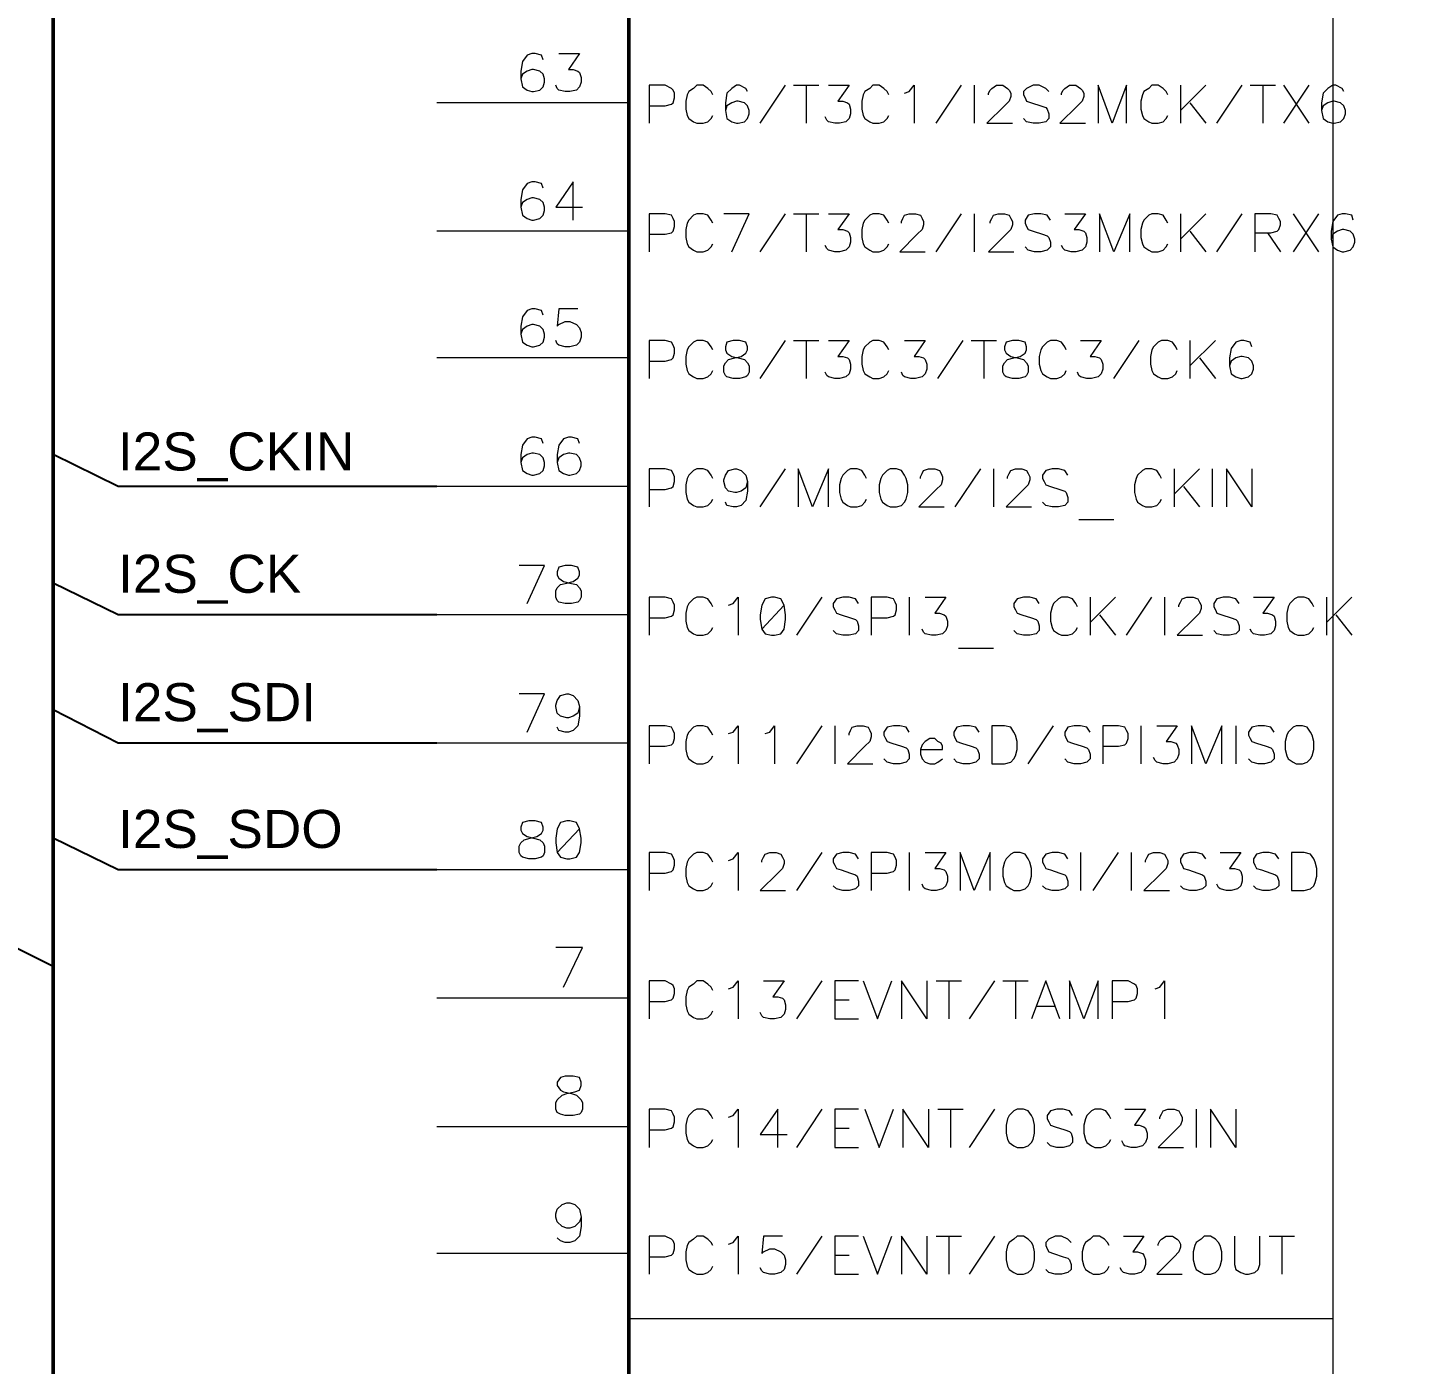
# Model space of a CAD drawing. Header units: millimetres. Extents: x -2024 to 917, y -725 to 13.
# Drawn here: x -1510.44 to -1474.21, y -183.81 to -148.67 of the extents above; entities that cross this region are included whole.
import ezdxf

# ---------------------------------------------------------------- set-up
doc = ezdxf.new("R2010")
doc.units = ezdxf.units.MM
doc.styles.get("Standard").update_dxf_attribs({"font": 'arial.ttf'})

msp = doc.modelspace()

# ---------------------------------------------------------------- linework, layer by layer
at = {"color": 7, "lineweight": 50}
msp.add_lwpolyline([(-1449.233, -21.143), (-1449.233, -192.685), (-1494.649, -192.685), (-1494.649, -21.143)], close=True, dxfattribs=at)
at = {"color": 7, "lineweight": 18}
for points in [[(-1476.149, -21.143), (-1476.149, -192.685)], [(-1496.899, -149.518), (-1496.941, -149.393), (-1497.108, -149.352), (-1497.191, -149.352), (-1497.316, -149.393), (-1497.441, -149.56), (-1497.483, -149.81), (-1497.483, -150.018), (-1497.441, -150.227), (-1497.316, -150.31), (-1497.191, -150.352), (-1497.149, -150.352), (-1496.983, -150.31), (-1496.899, -150.227), (-1496.858, -150.102), (-1496.858, -150.018), (-1496.899, -149.893), (-1496.983, -149.81), (-1497.149, -149.768), (-1497.191, -149.768), (-1497.316, -149.81), (-1497.441, -149.893), (-1497.483, -150.018)], [(-1496.483, -149.352), (-1495.941, -149.352), (-1496.233, -149.768), (-1496.108, -149.768), (-1495.983, -149.81), (-1495.941, -149.852), (-1495.899, -149.977), (-1495.899, -150.102), (-1495.941, -150.227), (-1496.024, -150.31), (-1496.191, -150.352), (-1496.316, -150.352), (-1496.483, -150.31), (-1496.524, -150.268), (-1496.566, -150.185)], [(-1494.108, -150.727), (-1493.691, -150.727), (-1493.524, -150.685), (-1493.483, -150.643), (-1493.441, -150.518), (-1493.441, -150.393), (-1493.483, -150.31), (-1493.524, -150.268), (-1493.691, -150.185), (-1494.108, -150.185), (-1494.108, -151.185)], [(-1492.441, -150.435), (-1492.483, -150.352), (-1492.566, -150.268), (-1492.691, -150.185), (-1492.858, -150.185), (-1492.941, -150.268), (-1493.066, -150.352), (-1493.108, -150.435), (-1493.149, -150.602), (-1493.149, -150.81), (-1493.108, -150.977), (-1493.066, -151.06), (-1492.941, -151.143), (-1492.858, -151.185), (-1492.691, -151.185), (-1492.566, -151.143), (-1492.483, -151.06), (-1492.441, -150.977)], [(-1491.524, -150.352), (-1491.566, -150.268), (-1491.733, -150.185), (-1491.816, -150.185), (-1491.941, -150.268), (-1492.066, -150.393), (-1492.108, -150.643), (-1492.108, -150.852), (-1492.066, -151.06), (-1491.941, -151.143), (-1491.816, -151.185), (-1491.774, -151.185), (-1491.608, -151.143), (-1491.524, -151.06), (-1491.483, -150.935), (-1491.483, -150.852), (-1491.524, -150.727), (-1491.608, -150.643), (-1491.774, -150.602), (-1491.816, -150.602), (-1491.941, -150.643), (-1492.066, -150.727), (-1492.108, -150.852)], [(-1491.191, -151.185), (-1490.524, -150.185)], [(-1490.316, -150.185), (-1489.649, -150.185)], [(-1489.983, -150.185), (-1489.983, -151.185)], [(-1489.399, -150.185), (-1488.858, -150.185), (-1489.149, -150.602), (-1489.024, -150.602), (-1488.899, -150.643), (-1488.858, -150.685), (-1488.816, -150.81), (-1488.816, -150.935), (-1488.858, -151.06), (-1488.941, -151.143), (-1489.108, -151.185), (-1489.233, -151.185), (-1489.399, -151.143), (-1489.441, -151.102), (-1489.483, -151.018)], [(-1487.816, -150.435), (-1487.858, -150.352), (-1487.941, -150.268), (-1488.066, -150.185), (-1488.233, -150.185), (-1488.316, -150.268), (-1488.441, -150.352), (-1488.483, -150.435), (-1488.524, -150.602), (-1488.524, -150.81), (-1488.483, -150.977), (-1488.441, -151.06), (-1488.316, -151.143), (-1488.233, -151.185), (-1488.066, -151.185), (-1487.941, -151.143), (-1487.858, -151.06), (-1487.816, -150.977)], [(-1487.399, -150.393), (-1487.274, -150.352), (-1487.149, -150.185), (-1487.149, -151.185)], [(-1486.566, -151.185), (-1485.899, -150.185)], [(-1485.566, -150.185), (-1485.566, -151.185)], [(-1485.191, -150.435), (-1485.191, -150.393), (-1485.149, -150.31), (-1485.108, -150.268), (-1484.983, -150.185), (-1484.816, -150.185), (-1484.691, -150.268), (-1484.649, -150.31), (-1484.608, -150.393), (-1484.608, -150.477), (-1484.649, -150.602), (-1484.774, -150.727), (-1485.233, -151.185), (-1484.566, -151.185)], [(-1483.608, -150.352), (-1483.691, -150.268), (-1483.858, -150.185), (-1484.024, -150.185), (-1484.191, -150.268), (-1484.274, -150.352), (-1484.274, -150.435), (-1484.233, -150.518), (-1484.191, -150.602), (-1484.066, -150.643), (-1483.816, -150.727), (-1483.691, -150.768), (-1483.649, -150.81), (-1483.608, -150.935), (-1483.608, -151.06), (-1483.691, -151.143), (-1483.858, -151.185), (-1484.024, -151.185), (-1484.191, -151.143), (-1484.274, -151.06)], [(-1483.274, -150.435), (-1483.274, -150.393), (-1483.233, -150.31), (-1483.191, -150.268), (-1483.066, -150.185), (-1482.899, -150.185), (-1482.774, -150.268), (-1482.733, -150.31), (-1482.691, -150.393), (-1482.691, -150.477), (-1482.733, -150.602), (-1482.858, -150.727), (-1483.316, -151.185), (-1482.649, -151.185)], [(-1481.566, -151.185), (-1481.566, -150.185), (-1481.941, -151.185), (-1482.316, -150.185), (-1482.316, -151.185)], [(-1480.483, -150.435), (-1480.524, -150.352), (-1480.608, -150.268), (-1480.733, -150.185), (-1480.899, -150.185), (-1480.983, -150.268), (-1481.108, -150.352), (-1481.149, -150.435), (-1481.191, -150.602), (-1481.191, -150.81), (-1481.149, -150.977), (-1481.108, -151.06), (-1480.983, -151.143), (-1480.899, -151.185), (-1480.733, -151.185), (-1480.608, -151.143), (-1480.524, -151.06), (-1480.483, -150.977)], [(-1480.149, -150.185), (-1480.149, -151.185)], [(-1479.483, -150.185), (-1480.149, -150.852)], [(-1479.191, -151.185), (-1478.524, -150.185)], [(-1478.316, -150.185), (-1477.649, -150.185)], [(-1477.983, -150.185), (-1477.983, -151.185)], [(-1477.441, -150.185), (-1476.774, -151.185)], [(-1476.774, -150.185), (-1477.441, -151.185)], [(-1475.858, -150.352), (-1475.899, -150.268), (-1476.066, -150.185), (-1476.149, -150.185), (-1476.274, -150.268), (-1476.399, -150.393), (-1476.441, -150.643), (-1476.441, -150.852), (-1476.399, -151.06), (-1476.274, -151.143), (-1476.149, -151.185), (-1476.108, -151.185), (-1475.941, -151.143), (-1475.858, -151.06), (-1475.816, -150.935), (-1475.816, -150.852), (-1475.858, -150.727), (-1475.941, -150.643), (-1476.108, -150.602), (-1476.149, -150.602), (-1476.274, -150.643), (-1476.399, -150.727), (-1476.441, -150.852)], [(-1479.899, -150.643), (-1479.483, -151.185)], [(-1496.899, -152.893), (-1496.941, -152.768), (-1497.108, -152.727), (-1497.191, -152.727), (-1497.316, -152.768), (-1497.441, -152.935), (-1497.483, -153.185), (-1497.483, -153.393), (-1497.441, -153.602), (-1497.316, -153.685), (-1497.191, -153.727), (-1497.149, -153.727), (-1496.983, -153.685), (-1496.899, -153.602), (-1496.858, -153.477), (-1496.858, -153.393), (-1496.899, -153.268), (-1496.983, -153.185), (-1497.149, -153.143), (-1497.191, -153.143), (-1497.316, -153.185), (-1497.441, -153.268), (-1497.483, -153.393)], [(-1496.108, -153.727), (-1496.108, -152.727), (-1496.566, -153.393), (-1495.858, -153.393)], [(-1494.108, -154.102), (-1493.691, -154.102), (-1493.524, -154.06), (-1493.483, -154.018), (-1493.441, -153.893), (-1493.441, -153.768), (-1493.483, -153.685), (-1493.524, -153.602), (-1493.691, -153.56), (-1494.108, -153.56), (-1494.108, -154.56)], [(-1492.441, -153.81), (-1492.483, -153.727), (-1492.566, -153.602), (-1492.691, -153.56), (-1492.858, -153.56), (-1492.941, -153.602), (-1493.066, -153.727), (-1493.108, -153.81), (-1493.149, -153.977), (-1493.149, -154.185), (-1493.108, -154.352), (-1493.066, -154.435), (-1492.941, -154.518), (-1492.858, -154.56), (-1492.691, -154.56), (-1492.566, -154.518), (-1492.483, -154.435), (-1492.441, -154.352)], [(-1491.941, -154.56), (-1491.483, -153.56), (-1492.149, -153.56)], [(-1491.191, -154.56), (-1490.524, -153.56)], [(-1490.316, -153.56), (-1489.649, -153.56)], [(-1489.983, -153.56), (-1489.983, -154.56)], [(-1489.399, -153.56), (-1488.858, -153.56), (-1489.149, -153.977), (-1489.024, -153.977), (-1488.899, -154.018), (-1488.858, -154.06), (-1488.816, -154.185), (-1488.816, -154.31), (-1488.858, -154.435), (-1488.941, -154.518), (-1489.108, -154.56), (-1489.233, -154.56), (-1489.399, -154.518), (-1489.441, -154.477), (-1489.483, -154.393)], [(-1487.816, -153.81), (-1487.858, -153.727), (-1487.941, -153.602), (-1488.066, -153.56), (-1488.233, -153.56), (-1488.316, -153.602), (-1488.441, -153.727), (-1488.483, -153.81), (-1488.524, -153.977), (-1488.524, -154.185), (-1488.483, -154.352), (-1488.441, -154.435), (-1488.316, -154.518), (-1488.233, -154.56), (-1488.066, -154.56), (-1487.941, -154.518), (-1487.858, -154.435), (-1487.816, -154.352)], [(-1487.483, -153.81), (-1487.483, -153.768), (-1487.441, -153.685), (-1487.399, -153.602), (-1487.274, -153.56), (-1487.108, -153.56), (-1486.983, -153.602), (-1486.941, -153.685), (-1486.899, -153.768), (-1486.899, -153.852), (-1486.941, -153.977), (-1487.066, -154.102), (-1487.524, -154.56), (-1486.858, -154.56)], [(-1486.566, -154.56), (-1485.899, -153.56)], [(-1485.566, -153.56), (-1485.566, -154.56)], [(-1485.149, -153.81), (-1485.149, -153.768), (-1485.108, -153.685), (-1485.066, -153.602), (-1484.941, -153.56), (-1484.774, -153.56), (-1484.649, -153.602), (-1484.608, -153.685), (-1484.566, -153.768), (-1484.566, -153.852), (-1484.608, -153.977), (-1484.733, -154.102), (-1485.191, -154.56), (-1484.524, -154.56)], [(-1483.566, -153.727), (-1483.649, -153.602), (-1483.816, -153.56), (-1483.983, -153.56), (-1484.149, -153.602), (-1484.233, -153.727), (-1484.233, -153.81), (-1484.191, -153.893), (-1484.149, -153.977), (-1484.024, -154.018), (-1483.774, -154.102), (-1483.649, -154.143), (-1483.608, -154.185), (-1483.566, -154.31), (-1483.566, -154.435), (-1483.649, -154.518), (-1483.816, -154.56), (-1483.983, -154.56), (-1484.149, -154.518), (-1484.233, -154.435)], [(-1483.191, -153.56), (-1482.649, -153.56), (-1482.941, -153.977), (-1482.816, -153.977), (-1482.691, -154.018), (-1482.649, -154.06), (-1482.608, -154.185), (-1482.608, -154.31), (-1482.649, -154.435), (-1482.733, -154.518), (-1482.899, -154.56), (-1483.024, -154.56), (-1483.191, -154.518), (-1483.233, -154.477), (-1483.274, -154.393)], [(-1481.483, -154.56), (-1481.483, -153.56), (-1481.899, -154.56), (-1482.274, -153.56), (-1482.274, -154.56)], [(-1480.483, -153.81), (-1480.524, -153.727), (-1480.608, -153.602), (-1480.733, -153.56), (-1480.899, -153.56), (-1480.983, -153.602), (-1481.108, -153.727), (-1481.149, -153.81), (-1481.191, -153.977), (-1481.191, -154.185), (-1481.149, -154.352), (-1481.108, -154.435), (-1480.983, -154.518), (-1480.899, -154.56), (-1480.733, -154.56), (-1480.608, -154.518), (-1480.524, -154.435), (-1480.483, -154.352)], [(-1480.149, -153.56), (-1480.149, -154.56)], [(-1479.483, -153.56), (-1480.149, -154.227)], [(-1479.191, -154.56), (-1478.524, -153.56)], [(-1478.191, -154.06), (-1477.774, -154.06), (-1477.608, -154.018), (-1477.566, -153.977), (-1477.524, -153.852), (-1477.524, -153.768), (-1477.566, -153.685), (-1477.608, -153.602), (-1477.774, -153.56), (-1478.191, -153.56), (-1478.191, -154.56)], [(-1477.191, -153.56), (-1476.524, -154.56)], [(-1476.524, -153.56), (-1477.191, -154.56)], [(-1475.608, -153.727), (-1475.649, -153.602), (-1475.816, -153.56), (-1475.899, -153.56), (-1476.024, -153.602), (-1476.149, -153.768), (-1476.191, -154.018), (-1476.191, -154.227), (-1476.149, -154.435), (-1476.024, -154.518), (-1475.899, -154.56), (-1475.858, -154.56), (-1475.691, -154.518), (-1475.608, -154.435), (-1475.566, -154.31), (-1475.566, -154.227), (-1475.608, -154.102), (-1475.691, -154.018), (-1475.858, -153.977), (-1475.899, -153.977), (-1476.024, -154.018), (-1476.149, -154.102), (-1476.191, -154.227)], [(-1479.899, -154.018), (-1479.483, -154.56)], [(-1477.858, -154.06), (-1477.524, -154.56)], [(-1496.899, -156.227), (-1496.941, -156.102), (-1497.108, -156.06), (-1497.191, -156.06), (-1497.316, -156.102), (-1497.441, -156.268), (-1497.483, -156.518), (-1497.483, -156.727), (-1497.441, -156.935), (-1497.316, -157.018), (-1497.191, -157.06), (-1497.149, -157.06), (-1496.983, -157.018), (-1496.899, -156.935), (-1496.858, -156.81), (-1496.858, -156.727), (-1496.899, -156.602), (-1496.983, -156.518), (-1497.149, -156.477), (-1497.191, -156.477), (-1497.316, -156.518), (-1497.441, -156.602), (-1497.483, -156.727)], [(-1495.983, -156.06), (-1496.483, -156.06), (-1496.524, -156.518), (-1496.483, -156.477), (-1496.316, -156.393), (-1496.191, -156.393), (-1496.024, -156.477), (-1495.941, -156.56), (-1495.899, -156.685), (-1495.899, -156.81), (-1495.941, -156.935), (-1496.024, -157.018), (-1496.191, -157.06), (-1496.316, -157.06), (-1496.483, -157.018), (-1496.524, -156.977), (-1496.566, -156.893)], [(-1494.108, -157.435), (-1493.691, -157.435), (-1493.524, -157.393), (-1493.483, -157.352), (-1493.441, -157.227), (-1493.441, -157.102), (-1493.483, -157.018), (-1493.524, -156.935), (-1493.691, -156.893), (-1494.108, -156.893), (-1494.108, -157.893)], [(-1492.441, -157.143), (-1492.483, -157.06), (-1492.566, -156.935), (-1492.691, -156.893), (-1492.858, -156.893), (-1492.941, -156.935), (-1493.066, -157.06), (-1493.108, -157.143), (-1493.149, -157.31), (-1493.149, -157.518), (-1493.108, -157.685), (-1493.066, -157.768), (-1492.941, -157.852), (-1492.858, -157.893), (-1492.691, -157.893), (-1492.566, -157.852), (-1492.483, -157.768), (-1492.441, -157.685)], [(-1491.191, -157.893), (-1490.524, -156.893)], [(-1490.316, -156.893), (-1489.649, -156.893)], [(-1489.983, -156.893), (-1489.983, -157.893)], [(-1489.399, -156.893), (-1488.858, -156.893), (-1489.149, -157.31), (-1489.024, -157.31), (-1488.899, -157.352), (-1488.858, -157.393), (-1488.816, -157.518), (-1488.816, -157.643), (-1488.858, -157.768), (-1488.941, -157.852), (-1489.108, -157.893), (-1489.233, -157.893), (-1489.399, -157.852), (-1489.441, -157.81), (-1489.483, -157.727)], [(-1487.816, -157.143), (-1487.858, -157.06), (-1487.941, -156.935), (-1488.066, -156.893), (-1488.233, -156.893), (-1488.316, -156.935), (-1488.441, -157.06), (-1488.483, -157.143), (-1488.524, -157.31), (-1488.524, -157.518), (-1488.483, -157.685), (-1488.441, -157.768), (-1488.316, -157.852), (-1488.233, -157.893), (-1488.066, -157.893), (-1487.941, -157.852), (-1487.858, -157.768), (-1487.816, -157.685)], [(-1487.399, -156.893), (-1486.858, -156.893), (-1487.149, -157.31), (-1487.024, -157.31), (-1486.899, -157.352), (-1486.858, -157.393), (-1486.816, -157.518), (-1486.816, -157.643), (-1486.858, -157.768), (-1486.941, -157.852), (-1487.108, -157.893), (-1487.233, -157.893), (-1487.399, -157.852), (-1487.441, -157.81), (-1487.483, -157.727)], [(-1486.524, -157.893), (-1485.858, -156.893)], [(-1485.649, -156.893), (-1484.983, -156.893)], [(-1485.316, -156.893), (-1485.316, -157.893)], [(-1483.149, -157.143), (-1483.191, -157.06), (-1483.274, -156.935), (-1483.399, -156.893), (-1483.566, -156.893), (-1483.649, -156.935), (-1483.774, -157.06), (-1483.816, -157.143), (-1483.858, -157.31), (-1483.858, -157.518), (-1483.816, -157.685), (-1483.774, -157.768), (-1483.649, -157.852), (-1483.566, -157.893), (-1483.399, -157.893), (-1483.274, -157.852), (-1483.191, -157.768), (-1483.149, -157.685)], [(-1482.774, -156.893), (-1482.233, -156.893), (-1482.524, -157.31), (-1482.399, -157.31), (-1482.274, -157.352), (-1482.233, -157.393), (-1482.191, -157.518), (-1482.191, -157.643), (-1482.233, -157.768), (-1482.316, -157.852), (-1482.483, -157.893), (-1482.608, -157.893), (-1482.774, -157.852), (-1482.816, -157.81), (-1482.858, -157.727)], [(-1481.899, -157.893), (-1481.233, -156.893)], [(-1480.233, -157.143), (-1480.274, -157.06), (-1480.358, -156.935), (-1480.483, -156.893), (-1480.649, -156.893), (-1480.733, -156.935), (-1480.858, -157.06), (-1480.899, -157.143), (-1480.941, -157.31), (-1480.941, -157.518), (-1480.899, -157.685), (-1480.858, -157.768), (-1480.733, -157.852), (-1480.649, -157.893), (-1480.483, -157.893), (-1480.358, -157.852), (-1480.274, -157.768), (-1480.233, -157.685)], [(-1479.899, -156.893), (-1479.899, -157.893)], [(-1479.233, -156.893), (-1479.899, -157.56)], [(-1478.274, -157.06), (-1478.316, -156.935), (-1478.483, -156.893), (-1478.566, -156.893), (-1478.691, -156.935), (-1478.816, -157.102), (-1478.858, -157.352), (-1478.858, -157.56), (-1478.816, -157.768), (-1478.691, -157.852), (-1478.566, -157.893), (-1478.524, -157.893), (-1478.358, -157.852), (-1478.274, -157.768), (-1478.233, -157.643), (-1478.233, -157.56), (-1478.274, -157.435), (-1478.358, -157.352), (-1478.524, -157.31), (-1478.566, -157.31), (-1478.691, -157.352), (-1478.816, -157.435), (-1478.858, -157.56)], [(-1479.649, -157.352), (-1479.233, -157.893)], [(-1496.899, -159.602), (-1496.941, -159.477), (-1497.108, -159.435), (-1497.191, -159.435), (-1497.316, -159.477), (-1497.441, -159.643), (-1497.483, -159.893), (-1497.483, -160.102), (-1497.441, -160.31), (-1497.316, -160.393), (-1497.191, -160.435), (-1497.149, -160.435), (-1496.983, -160.393), (-1496.899, -160.31), (-1496.858, -160.185), (-1496.858, -160.102), (-1496.899, -159.977), (-1496.983, -159.893), (-1497.149, -159.852), (-1497.191, -159.852), (-1497.316, -159.893), (-1497.441, -159.977), (-1497.483, -160.102)], [(-1495.941, -159.602), (-1495.983, -159.477), (-1496.149, -159.435), (-1496.233, -159.435), (-1496.358, -159.477), (-1496.483, -159.643), (-1496.524, -159.893), (-1496.524, -160.102), (-1496.483, -160.31), (-1496.358, -160.393), (-1496.233, -160.435), (-1496.191, -160.435), (-1496.024, -160.393), (-1495.941, -160.31), (-1495.899, -160.185), (-1495.899, -160.102), (-1495.941, -159.977), (-1496.024, -159.893), (-1496.191, -159.852), (-1496.233, -159.852), (-1496.358, -159.893), (-1496.483, -159.977), (-1496.524, -160.102)], [(-1494.108, -160.81), (-1493.691, -160.81), (-1493.524, -160.768), (-1493.483, -160.727), (-1493.441, -160.602), (-1493.441, -160.477), (-1493.483, -160.393), (-1493.524, -160.31), (-1493.691, -160.268), (-1494.108, -160.268), (-1494.108, -161.268)], [(-1492.441, -160.518), (-1492.483, -160.435), (-1492.566, -160.31), (-1492.691, -160.268), (-1492.858, -160.268), (-1492.941, -160.31), (-1493.066, -160.435), (-1493.108, -160.518), (-1493.149, -160.685), (-1493.149, -160.893), (-1493.108, -161.06), (-1493.066, -161.143), (-1492.941, -161.227), (-1492.858, -161.268), (-1492.691, -161.268), (-1492.566, -161.227), (-1492.483, -161.143), (-1492.441, -161.06)], [(-1491.524, -160.602), (-1491.566, -160.768), (-1491.691, -160.852), (-1491.816, -160.893), (-1491.858, -160.893), (-1492.024, -160.852), (-1492.108, -160.768), (-1492.149, -160.602), (-1492.149, -160.56), (-1492.108, -160.435), (-1492.024, -160.31), (-1491.858, -160.268), (-1491.816, -160.268), (-1491.691, -160.31), (-1491.566, -160.435), (-1491.524, -160.602), (-1491.524, -160.852), (-1491.566, -161.102), (-1491.691, -161.227), (-1491.816, -161.268), (-1491.899, -161.268), (-1492.066, -161.227), (-1492.108, -161.143)], [(-1491.191, -161.268), (-1490.524, -160.268)], [(-1489.399, -161.268), (-1489.399, -160.268), (-1489.816, -161.268), (-1490.191, -160.268), (-1490.191, -161.268)], [(-1488.399, -160.518), (-1488.441, -160.435), (-1488.524, -160.31), (-1488.649, -160.268), (-1488.816, -160.268), (-1488.899, -160.31), (-1489.024, -160.435), (-1489.066, -160.518), (-1489.108, -160.685), (-1489.108, -160.893), (-1489.066, -161.06), (-1489.024, -161.143), (-1488.899, -161.227), (-1488.816, -161.268), (-1488.649, -161.268), (-1488.524, -161.227), (-1488.441, -161.143), (-1488.399, -161.06)], [(-1486.983, -160.518), (-1486.983, -160.477), (-1486.941, -160.393), (-1486.899, -160.31), (-1486.774, -160.268), (-1486.608, -160.268), (-1486.483, -160.31), (-1486.441, -160.393), (-1486.399, -160.477), (-1486.399, -160.56), (-1486.441, -160.685), (-1486.566, -160.81), (-1487.024, -161.268), (-1486.358, -161.268)], [(-1486.066, -161.268), (-1485.399, -160.268)], [(-1485.066, -160.268), (-1485.066, -161.268)], [(-1484.691, -160.518), (-1484.691, -160.477), (-1484.649, -160.393), (-1484.608, -160.31), (-1484.483, -160.268), (-1484.316, -160.268), (-1484.191, -160.31), (-1484.149, -160.393), (-1484.108, -160.477), (-1484.108, -160.56), (-1484.149, -160.685), (-1484.274, -160.81), (-1484.733, -161.268), (-1484.066, -161.268)], [(-1483.108, -160.435), (-1483.191, -160.31), (-1483.358, -160.268), (-1483.524, -160.268), (-1483.691, -160.31), (-1483.774, -160.435), (-1483.774, -160.518), (-1483.733, -160.602), (-1483.691, -160.685), (-1483.566, -160.727), (-1483.316, -160.81), (-1483.191, -160.852), (-1483.149, -160.893), (-1483.108, -161.018), (-1483.108, -161.143), (-1483.191, -161.227), (-1483.358, -161.268), (-1483.524, -161.268), (-1483.691, -161.227), (-1483.774, -161.143)], [(-1480.649, -160.518), (-1480.691, -160.435), (-1480.774, -160.31), (-1480.899, -160.268), (-1481.066, -160.268), (-1481.149, -160.31), (-1481.274, -160.435), (-1481.316, -160.518), (-1481.358, -160.685), (-1481.358, -160.893), (-1481.316, -161.06), (-1481.274, -161.143), (-1481.149, -161.227), (-1481.066, -161.268), (-1480.899, -161.268), (-1480.774, -161.227), (-1480.691, -161.143), (-1480.649, -161.06)], [(-1480.316, -160.268), (-1480.316, -161.268)], [(-1479.649, -160.268), (-1480.316, -160.935)], [(-1479.316, -160.268), (-1479.316, -161.268)], [(-1478.274, -160.268), (-1478.274, -161.268), (-1478.941, -160.268), (-1478.941, -161.268)], [(-1480.066, -160.727), (-1479.649, -161.268)], [(-1482.816, -161.602), (-1481.899, -161.602)], [(-1497.316, -163.81), (-1496.858, -162.81), (-1497.524, -162.81)], [(-1494.108, -164.185), (-1493.691, -164.185), (-1493.524, -164.143), (-1493.483, -164.102), (-1493.441, -163.977), (-1493.441, -163.852), (-1493.483, -163.768), (-1493.524, -163.685), (-1493.691, -163.643), (-1494.108, -163.643), (-1494.108, -164.643)], [(-1492.441, -163.893), (-1492.483, -163.81), (-1492.566, -163.685), (-1492.691, -163.643), (-1492.858, -163.643), (-1492.941, -163.685), (-1493.066, -163.81), (-1493.108, -163.893), (-1493.149, -164.06), (-1493.149, -164.268), (-1493.108, -164.435), (-1493.066, -164.518), (-1492.941, -164.602), (-1492.858, -164.643), (-1492.691, -164.643), (-1492.566, -164.602), (-1492.483, -164.518), (-1492.441, -164.435)], [(-1492.024, -163.852), (-1491.899, -163.81), (-1491.774, -163.643), (-1491.774, -164.643)], [(-1490.233, -164.643), (-1489.566, -163.643)], [(-1488.608, -163.81), (-1488.691, -163.685), (-1488.858, -163.643), (-1489.024, -163.643), (-1489.191, -163.685), (-1489.274, -163.81), (-1489.274, -163.893), (-1489.233, -163.977), (-1489.191, -164.06), (-1489.066, -164.102), (-1488.816, -164.185), (-1488.691, -164.227), (-1488.649, -164.268), (-1488.608, -164.393), (-1488.608, -164.518), (-1488.691, -164.602), (-1488.858, -164.643), (-1489.024, -164.643), (-1489.191, -164.602), (-1489.274, -164.518)], [(-1488.274, -164.185), (-1487.858, -164.185), (-1487.691, -164.143), (-1487.649, -164.102), (-1487.608, -163.977), (-1487.608, -163.852), (-1487.649, -163.768), (-1487.691, -163.685), (-1487.858, -163.643), (-1488.274, -163.643), (-1488.274, -164.643)], [(-1487.274, -163.643), (-1487.274, -164.643)], [(-1486.858, -163.643), (-1486.316, -163.643), (-1486.608, -164.06), (-1486.483, -164.06), (-1486.358, -164.102), (-1486.316, -164.143), (-1486.274, -164.268), (-1486.274, -164.393), (-1486.316, -164.518), (-1486.399, -164.602), (-1486.566, -164.643), (-1486.691, -164.643), (-1486.858, -164.602), (-1486.899, -164.56), (-1486.941, -164.477)], [(-1483.858, -163.81), (-1483.941, -163.685), (-1484.108, -163.643), (-1484.274, -163.643), (-1484.441, -163.685), (-1484.524, -163.81), (-1484.524, -163.893), (-1484.483, -163.977), (-1484.441, -164.06), (-1484.316, -164.102), (-1484.066, -164.185), (-1483.941, -164.227), (-1483.899, -164.268), (-1483.858, -164.393), (-1483.858, -164.518), (-1483.941, -164.602), (-1484.108, -164.643), (-1484.274, -164.643), (-1484.441, -164.602), (-1484.524, -164.518)], [(-1482.858, -163.893), (-1482.899, -163.81), (-1482.983, -163.685), (-1483.108, -163.643), (-1483.274, -163.643), (-1483.358, -163.685), (-1483.483, -163.81), (-1483.524, -163.893), (-1483.566, -164.06), (-1483.566, -164.268), (-1483.524, -164.435), (-1483.483, -164.518), (-1483.358, -164.602), (-1483.274, -164.643), (-1483.108, -164.643), (-1482.983, -164.602), (-1482.899, -164.518), (-1482.858, -164.435)], [(-1482.524, -163.643), (-1482.524, -164.643)], [(-1481.858, -163.643), (-1482.524, -164.31)], [(-1481.566, -164.643), (-1480.899, -163.643)], [(-1480.566, -163.643), (-1480.566, -164.643)], [(-1480.191, -163.893), (-1480.191, -163.852), (-1480.149, -163.768), (-1480.108, -163.685), (-1479.983, -163.643), (-1479.816, -163.643), (-1479.691, -163.685), (-1479.649, -163.768), (-1479.608, -163.852), (-1479.608, -163.935), (-1479.649, -164.06), (-1479.774, -164.185), (-1480.233, -164.643), (-1479.566, -164.643)], [(-1478.608, -163.81), (-1478.691, -163.685), (-1478.858, -163.643), (-1479.024, -163.643), (-1479.191, -163.685), (-1479.274, -163.81), (-1479.274, -163.893), (-1479.233, -163.977), (-1479.191, -164.06), (-1479.066, -164.102), (-1478.816, -164.185), (-1478.691, -164.227), (-1478.649, -164.268), (-1478.608, -164.393), (-1478.608, -164.518), (-1478.691, -164.602), (-1478.858, -164.643), (-1479.024, -164.643), (-1479.191, -164.602), (-1479.274, -164.518)], [(-1478.233, -163.643), (-1477.691, -163.643), (-1477.983, -164.06), (-1477.858, -164.06), (-1477.733, -164.102), (-1477.691, -164.143), (-1477.649, -164.268), (-1477.649, -164.393), (-1477.691, -164.518), (-1477.774, -164.602), (-1477.941, -164.643), (-1478.066, -164.643), (-1478.233, -164.602), (-1478.274, -164.56), (-1478.316, -164.477)], [(-1476.649, -163.893), (-1476.691, -163.81), (-1476.774, -163.685), (-1476.899, -163.643), (-1477.066, -163.643), (-1477.149, -163.685), (-1477.274, -163.81), (-1477.316, -163.893), (-1477.358, -164.06), (-1477.358, -164.268), (-1477.316, -164.435), (-1477.274, -164.518), (-1477.149, -164.602), (-1477.066, -164.643), (-1476.899, -164.643), (-1476.774, -164.602), (-1476.691, -164.518), (-1476.649, -164.435)], [(-1476.316, -163.643), (-1476.316, -164.643)], [(-1475.649, -163.643), (-1476.316, -164.31)], [(-1490.566, -163.852), (-1491.149, -164.477)], [(-1482.274, -164.102), (-1481.858, -164.643)], [(-1476.066, -164.102), (-1475.649, -164.643)], [(-1485.983, -164.977), (-1485.066, -164.977)], [(-1497.316, -167.185), (-1496.858, -166.185), (-1497.524, -166.185)], [(-1495.941, -166.518), (-1495.983, -166.685), (-1496.108, -166.768), (-1496.233, -166.81), (-1496.274, -166.81), (-1496.441, -166.768), (-1496.524, -166.685), (-1496.566, -166.518), (-1496.566, -166.477), (-1496.524, -166.352), (-1496.441, -166.227), (-1496.274, -166.185), (-1496.233, -166.185), (-1496.108, -166.227), (-1495.983, -166.352), (-1495.941, -166.518), (-1495.941, -166.768), (-1495.983, -167.018), (-1496.108, -167.143), (-1496.233, -167.185), (-1496.316, -167.185), (-1496.483, -167.143), (-1496.524, -167.06)], [(-1494.108, -167.56), (-1493.691, -167.56), (-1493.524, -167.518), (-1493.483, -167.477), (-1493.441, -167.352), (-1493.441, -167.227), (-1493.483, -167.143), (-1493.524, -167.06), (-1493.691, -167.018), (-1494.108, -167.018), (-1494.108, -168.018)], [(-1492.441, -167.268), (-1492.483, -167.185), (-1492.566, -167.06), (-1492.691, -167.018), (-1492.858, -167.018), (-1492.941, -167.06), (-1493.066, -167.185), (-1493.108, -167.268), (-1493.149, -167.435), (-1493.149, -167.643), (-1493.108, -167.81), (-1493.066, -167.893), (-1492.941, -167.977), (-1492.858, -168.018), (-1492.691, -168.018), (-1492.566, -167.977), (-1492.483, -167.893), (-1492.441, -167.81)], [(-1492.024, -167.227), (-1491.899, -167.185), (-1491.774, -167.018), (-1491.774, -168.018)], [(-1491.066, -167.227), (-1490.941, -167.185), (-1490.816, -167.018), (-1490.816, -168.018)], [(-1490.233, -168.018), (-1489.566, -167.018)], [(-1489.233, -167.018), (-1489.233, -168.018)], [(-1488.858, -167.268), (-1488.858, -167.227), (-1488.816, -167.143), (-1488.774, -167.06), (-1488.649, -167.018), (-1488.483, -167.018), (-1488.358, -167.06), (-1488.316, -167.143), (-1488.274, -167.227), (-1488.274, -167.31), (-1488.316, -167.435), (-1488.441, -167.56), (-1488.899, -168.018), (-1488.233, -168.018)], [(-1487.274, -167.185), (-1487.358, -167.06), (-1487.524, -167.018), (-1487.691, -167.018), (-1487.858, -167.06), (-1487.941, -167.185), (-1487.941, -167.268), (-1487.899, -167.352), (-1487.858, -167.435), (-1487.733, -167.477), (-1487.483, -167.56), (-1487.358, -167.602), (-1487.316, -167.643), (-1487.274, -167.768), (-1487.274, -167.893), (-1487.358, -167.977), (-1487.524, -168.018), (-1487.691, -168.018), (-1487.858, -167.977), (-1487.941, -167.893)], [(-1485.441, -167.185), (-1485.524, -167.06), (-1485.691, -167.018), (-1485.858, -167.018), (-1486.024, -167.06), (-1486.108, -167.185), (-1486.108, -167.268), (-1486.066, -167.352), (-1486.024, -167.435), (-1485.899, -167.477), (-1485.649, -167.56), (-1485.524, -167.602), (-1485.483, -167.643), (-1485.441, -167.768), (-1485.441, -167.893), (-1485.524, -167.977), (-1485.691, -168.018), (-1485.858, -168.018), (-1486.024, -167.977), (-1486.108, -167.893)], [(-1484.149, -168.018), (-1483.483, -167.018)], [(-1482.524, -167.185), (-1482.608, -167.06), (-1482.774, -167.018), (-1482.941, -167.018), (-1483.108, -167.06), (-1483.191, -167.185), (-1483.191, -167.268), (-1483.149, -167.352), (-1483.108, -167.435), (-1482.983, -167.477), (-1482.733, -167.56), (-1482.608, -167.602), (-1482.566, -167.643), (-1482.524, -167.768), (-1482.524, -167.893), (-1482.608, -167.977), (-1482.774, -168.018), (-1482.941, -168.018), (-1483.108, -167.977), (-1483.191, -167.893)], [(-1482.191, -167.56), (-1481.774, -167.56), (-1481.608, -167.518), (-1481.566, -167.477), (-1481.524, -167.352), (-1481.524, -167.227), (-1481.566, -167.143), (-1481.608, -167.06), (-1481.774, -167.018), (-1482.191, -167.018), (-1482.191, -168.018)], [(-1481.191, -167.018), (-1481.191, -168.018)], [(-1480.774, -167.018), (-1480.233, -167.018), (-1480.524, -167.435), (-1480.399, -167.435), (-1480.274, -167.477), (-1480.233, -167.518), (-1480.191, -167.643), (-1480.191, -167.768), (-1480.233, -167.893), (-1480.316, -167.977), (-1480.483, -168.018), (-1480.608, -168.018), (-1480.774, -167.977), (-1480.816, -167.935), (-1480.858, -167.852)], [(-1479.066, -168.018), (-1479.066, -167.018), (-1479.483, -168.018), (-1479.858, -167.018), (-1479.858, -168.018)], [(-1478.691, -167.018), (-1478.691, -168.018)], [(-1477.691, -167.185), (-1477.774, -167.06), (-1477.941, -167.018), (-1478.108, -167.018), (-1478.274, -167.06), (-1478.358, -167.185), (-1478.358, -167.268), (-1478.316, -167.352), (-1478.274, -167.435), (-1478.149, -167.477), (-1477.899, -167.56), (-1477.774, -167.602), (-1477.733, -167.643), (-1477.691, -167.768), (-1477.691, -167.893), (-1477.774, -167.977), (-1477.941, -168.018), (-1478.108, -168.018), (-1478.274, -167.977), (-1478.358, -167.893)], [(-1486.983, -167.643), (-1486.399, -167.643), (-1486.399, -167.56), (-1486.441, -167.477), (-1486.524, -167.435), (-1486.608, -167.352), (-1486.733, -167.352), (-1486.858, -167.435), (-1486.941, -167.518), (-1486.983, -167.643), (-1486.983, -167.768), (-1486.941, -167.893), (-1486.858, -167.977), (-1486.733, -168.018), (-1486.608, -168.018), (-1486.524, -167.977), (-1486.399, -167.893)], [(-1495.941, -169.727), (-1496.524, -170.352)], [(-1494.108, -170.893), (-1493.691, -170.893), (-1493.524, -170.852), (-1493.483, -170.81), (-1493.441, -170.685), (-1493.441, -170.56), (-1493.483, -170.477), (-1493.524, -170.393), (-1493.691, -170.352), (-1494.108, -170.352), (-1494.108, -171.352)], [(-1492.441, -170.602), (-1492.483, -170.518), (-1492.566, -170.393), (-1492.691, -170.352), (-1492.858, -170.352), (-1492.941, -170.393), (-1493.066, -170.518), (-1493.108, -170.602), (-1493.149, -170.768), (-1493.149, -170.977), (-1493.108, -171.143), (-1493.066, -171.227), (-1492.941, -171.31), (-1492.858, -171.352), (-1492.691, -171.352), (-1492.566, -171.31), (-1492.483, -171.227), (-1492.441, -171.143)], [(-1492.024, -170.56), (-1491.899, -170.518), (-1491.774, -170.352), (-1491.774, -171.352)], [(-1491.149, -170.602), (-1491.149, -170.56), (-1491.108, -170.477), (-1491.066, -170.393), (-1490.941, -170.352), (-1490.774, -170.352), (-1490.649, -170.393), (-1490.608, -170.477), (-1490.566, -170.56), (-1490.566, -170.643), (-1490.608, -170.768), (-1490.733, -170.893), (-1491.191, -171.352), (-1490.524, -171.352)], [(-1490.233, -171.352), (-1489.566, -170.352)], [(-1488.608, -170.518), (-1488.691, -170.393), (-1488.858, -170.352), (-1489.024, -170.352), (-1489.191, -170.393), (-1489.274, -170.518), (-1489.274, -170.602), (-1489.233, -170.685), (-1489.191, -170.768), (-1489.066, -170.81), (-1488.816, -170.893), (-1488.691, -170.935), (-1488.649, -170.977), (-1488.608, -171.102), (-1488.608, -171.227), (-1488.691, -171.31), (-1488.858, -171.352), (-1489.024, -171.352), (-1489.191, -171.31), (-1489.274, -171.227)], [(-1488.274, -170.893), (-1487.858, -170.893), (-1487.691, -170.852), (-1487.649, -170.81), (-1487.608, -170.685), (-1487.608, -170.56), (-1487.649, -170.477), (-1487.691, -170.393), (-1487.858, -170.352), (-1488.274, -170.352), (-1488.274, -171.352)], [(-1487.274, -170.352), (-1487.274, -171.352)], [(-1486.858, -170.352), (-1486.316, -170.352), (-1486.608, -170.768), (-1486.483, -170.768), (-1486.358, -170.81), (-1486.316, -170.852), (-1486.274, -170.977), (-1486.274, -171.102), (-1486.316, -171.227), (-1486.399, -171.31), (-1486.566, -171.352), (-1486.691, -171.352), (-1486.858, -171.31), (-1486.899, -171.268), (-1486.941, -171.185)], [(-1485.149, -171.352), (-1485.149, -170.352), (-1485.566, -171.352), (-1485.941, -170.352), (-1485.941, -171.352)], [(-1483.108, -170.518), (-1483.191, -170.393), (-1483.358, -170.352), (-1483.524, -170.352), (-1483.691, -170.393), (-1483.774, -170.518), (-1483.774, -170.602), (-1483.733, -170.685), (-1483.691, -170.768), (-1483.566, -170.81), (-1483.316, -170.893), (-1483.191, -170.935), (-1483.149, -170.977), (-1483.108, -171.102), (-1483.108, -171.227), (-1483.191, -171.31), (-1483.358, -171.352), (-1483.524, -171.352), (-1483.691, -171.31), (-1483.774, -171.227)], [(-1482.774, -170.352), (-1482.774, -171.352)], [(-1482.441, -171.352), (-1481.774, -170.352)], [(-1481.441, -170.352), (-1481.441, -171.352)], [(-1481.066, -170.602), (-1481.066, -170.56), (-1481.024, -170.477), (-1480.983, -170.393), (-1480.858, -170.352), (-1480.691, -170.352), (-1480.566, -170.393), (-1480.524, -170.477), (-1480.483, -170.56), (-1480.483, -170.643), (-1480.524, -170.768), (-1480.649, -170.893), (-1481.108, -171.352), (-1480.441, -171.352)], [(-1479.483, -170.518), (-1479.566, -170.393), (-1479.733, -170.352), (-1479.899, -170.352), (-1480.066, -170.393), (-1480.149, -170.518), (-1480.149, -170.602), (-1480.108, -170.685), (-1480.066, -170.768), (-1479.941, -170.81), (-1479.691, -170.893), (-1479.566, -170.935), (-1479.524, -170.977), (-1479.483, -171.102), (-1479.483, -171.227), (-1479.566, -171.31), (-1479.733, -171.352), (-1479.899, -171.352), (-1480.066, -171.31), (-1480.149, -171.227)], [(-1479.108, -170.352), (-1478.566, -170.352), (-1478.858, -170.768), (-1478.733, -170.768), (-1478.608, -170.81), (-1478.566, -170.852), (-1478.524, -170.977), (-1478.524, -171.102), (-1478.566, -171.227), (-1478.649, -171.31), (-1478.816, -171.352), (-1478.941, -171.352), (-1479.108, -171.31), (-1479.149, -171.268), (-1479.191, -171.185)], [(-1477.566, -170.518), (-1477.649, -170.393), (-1477.816, -170.352), (-1477.983, -170.352), (-1478.149, -170.393), (-1478.233, -170.518), (-1478.233, -170.602), (-1478.191, -170.685), (-1478.149, -170.768), (-1478.024, -170.81), (-1477.774, -170.893), (-1477.649, -170.935), (-1477.608, -170.977), (-1477.566, -171.102), (-1477.566, -171.227), (-1477.649, -171.31), (-1477.816, -171.352), (-1477.983, -171.352), (-1478.149, -171.31), (-1478.233, -171.227)], [(-1496.358, -173.893), (-1495.858, -172.852), (-1496.566, -172.852)], [(-1494.108, -174.268), (-1493.691, -174.268), (-1493.524, -174.227), (-1493.483, -174.185), (-1493.441, -174.06), (-1493.441, -173.935), (-1493.483, -173.852), (-1493.524, -173.81), (-1493.691, -173.727), (-1494.108, -173.727), (-1494.108, -174.727)], [(-1492.441, -173.977), (-1492.483, -173.893), (-1492.566, -173.81), (-1492.691, -173.727), (-1492.858, -173.727), (-1492.941, -173.81), (-1493.066, -173.893), (-1493.108, -173.977), (-1493.149, -174.143), (-1493.149, -174.352), (-1493.108, -174.518), (-1493.066, -174.602), (-1492.941, -174.685), (-1492.858, -174.727), (-1492.691, -174.727), (-1492.566, -174.685), (-1492.483, -174.602), (-1492.441, -174.518)], [(-1492.024, -173.935), (-1491.899, -173.893), (-1491.774, -173.727), (-1491.774, -174.727)], [(-1491.108, -173.727), (-1490.566, -173.727), (-1490.858, -174.143), (-1490.733, -174.143), (-1490.608, -174.185), (-1490.566, -174.227), (-1490.524, -174.352), (-1490.524, -174.477), (-1490.566, -174.602), (-1490.649, -174.685), (-1490.816, -174.727), (-1490.941, -174.727), (-1491.108, -174.685), (-1491.149, -174.643), (-1491.191, -174.56)], [(-1490.233, -174.727), (-1489.566, -173.727)], [(-1488.608, -173.727), (-1489.233, -173.727), (-1489.233, -174.727), (-1488.608, -174.727)], [(-1488.483, -173.727), (-1488.108, -174.727), (-1487.733, -173.727)], [(-1486.816, -173.727), (-1486.816, -174.727), (-1487.483, -173.727), (-1487.483, -174.727)], [(-1486.566, -173.727), (-1485.899, -173.727)], [(-1486.233, -173.727), (-1486.233, -174.727)], [(-1485.691, -174.727), (-1485.024, -173.727)], [(-1484.816, -173.727), (-1484.149, -173.727)], [(-1484.483, -173.727), (-1484.483, -174.727)], [(-1483.316, -174.727), (-1483.691, -173.727), (-1484.066, -174.727)], [(-1482.316, -174.727), (-1482.316, -173.727), (-1482.691, -174.727), (-1483.066, -173.727), (-1483.066, -174.727)], [(-1481.941, -174.268), (-1481.524, -174.268), (-1481.358, -174.227), (-1481.316, -174.185), (-1481.274, -174.06), (-1481.274, -173.935), (-1481.316, -173.852), (-1481.358, -173.81), (-1481.524, -173.727), (-1481.941, -173.727), (-1481.941, -174.727)], [(-1480.816, -173.935), (-1480.691, -173.893), (-1480.566, -173.727), (-1480.566, -174.727)], [(-1489.233, -174.227), (-1488.858, -174.227)], [(-1483.941, -174.393), (-1483.441, -174.393)], [(-1494.108, -177.643), (-1493.691, -177.643), (-1493.524, -177.602), (-1493.483, -177.56), (-1493.441, -177.435), (-1493.441, -177.31), (-1493.483, -177.227), (-1493.524, -177.143), (-1493.691, -177.102), (-1494.108, -177.102), (-1494.108, -178.102)], [(-1492.441, -177.352), (-1492.483, -177.268), (-1492.566, -177.143), (-1492.691, -177.102), (-1492.858, -177.102), (-1492.941, -177.143), (-1493.066, -177.268), (-1493.108, -177.352), (-1493.149, -177.518), (-1493.149, -177.727), (-1493.108, -177.893), (-1493.066, -177.977), (-1492.941, -178.06), (-1492.858, -178.102), (-1492.691, -178.102), (-1492.566, -178.06), (-1492.483, -177.977), (-1492.441, -177.893)], [(-1492.024, -177.31), (-1491.899, -177.268), (-1491.774, -177.102), (-1491.774, -178.102)], [(-1490.733, -178.102), (-1490.733, -177.102), (-1491.191, -177.768), (-1490.483, -177.768)], [(-1490.233, -178.102), (-1489.566, -177.102)], [(-1488.608, -177.102), (-1489.233, -177.102), (-1489.233, -178.102), (-1488.608, -178.102)], [(-1488.441, -177.102), (-1488.066, -178.102), (-1487.691, -177.102)], [(-1486.774, -177.102), (-1486.774, -178.102), (-1487.441, -177.102), (-1487.441, -178.102)], [(-1486.524, -177.102), (-1485.858, -177.102)], [(-1486.191, -177.102), (-1486.191, -178.102)], [(-1485.691, -178.102), (-1485.024, -177.102)], [(-1482.983, -177.268), (-1483.066, -177.143), (-1483.233, -177.102), (-1483.399, -177.102), (-1483.566, -177.143), (-1483.649, -177.268), (-1483.649, -177.352), (-1483.608, -177.435), (-1483.566, -177.518), (-1483.441, -177.56), (-1483.191, -177.643), (-1483.066, -177.685), (-1483.024, -177.727), (-1482.983, -177.852), (-1482.983, -177.977), (-1483.066, -178.06), (-1483.233, -178.102), (-1483.399, -178.102), (-1483.566, -178.06), (-1483.649, -177.977)], [(-1481.983, -177.352), (-1482.024, -177.268), (-1482.108, -177.143), (-1482.233, -177.102), (-1482.399, -177.102), (-1482.483, -177.143), (-1482.608, -177.268), (-1482.649, -177.352), (-1482.691, -177.518), (-1482.691, -177.727), (-1482.649, -177.893), (-1482.608, -177.977), (-1482.483, -178.06), (-1482.399, -178.102), (-1482.233, -178.102), (-1482.108, -178.06), (-1482.024, -177.977), (-1481.983, -177.893)], [(-1481.608, -177.102), (-1481.066, -177.102), (-1481.358, -177.518), (-1481.233, -177.518), (-1481.108, -177.56), (-1481.066, -177.602), (-1481.024, -177.727), (-1481.024, -177.852), (-1481.066, -177.977), (-1481.149, -178.06), (-1481.316, -178.102), (-1481.441, -178.102), (-1481.608, -178.06), (-1481.649, -178.018), (-1481.691, -177.935)], [(-1480.691, -177.352), (-1480.691, -177.31), (-1480.649, -177.227), (-1480.608, -177.143), (-1480.483, -177.102), (-1480.316, -177.102), (-1480.191, -177.143), (-1480.149, -177.227), (-1480.108, -177.31), (-1480.108, -177.393), (-1480.149, -177.518), (-1480.274, -177.643), (-1480.733, -178.102), (-1480.066, -178.102)], [(-1479.733, -177.102), (-1479.733, -178.102)], [(-1478.691, -177.102), (-1478.691, -178.102), (-1479.358, -177.102), (-1479.358, -178.102)], [(-1489.233, -177.602), (-1488.858, -177.602)], [(-1495.899, -179.935), (-1495.941, -180.06), (-1496.066, -180.185), (-1496.191, -180.227), (-1496.274, -180.227), (-1496.399, -180.185), (-1496.524, -180.06), (-1496.566, -179.935), (-1496.566, -179.852), (-1496.524, -179.727), (-1496.399, -179.602), (-1496.274, -179.56), (-1496.191, -179.56), (-1496.066, -179.602), (-1495.941, -179.727), (-1495.899, -179.935), (-1495.899, -180.185), (-1495.941, -180.435), (-1496.066, -180.56), (-1496.191, -180.602), (-1496.316, -180.602), (-1496.441, -180.56), (-1496.524, -180.477)], [(-1494.108, -180.977), (-1493.691, -180.977), (-1493.524, -180.935), (-1493.483, -180.893), (-1493.441, -180.768), (-1493.441, -180.643), (-1493.483, -180.56), (-1493.524, -180.518), (-1493.691, -180.435), (-1494.108, -180.435), (-1494.108, -181.435)], [(-1492.441, -180.685), (-1492.483, -180.602), (-1492.566, -180.518), (-1492.691, -180.435), (-1492.858, -180.435), (-1492.941, -180.518), (-1493.066, -180.602), (-1493.108, -180.685), (-1493.149, -180.852), (-1493.149, -181.06), (-1493.108, -181.227), (-1493.066, -181.31), (-1492.941, -181.393), (-1492.858, -181.435), (-1492.691, -181.435), (-1492.566, -181.393), (-1492.483, -181.31), (-1492.441, -181.227)], [(-1492.024, -180.643), (-1491.899, -180.602), (-1491.774, -180.435), (-1491.774, -181.435)], [(-1490.608, -180.435), (-1491.108, -180.435), (-1491.149, -180.893), (-1491.108, -180.852), (-1490.941, -180.768), (-1490.816, -180.768), (-1490.649, -180.852), (-1490.566, -180.935), (-1490.524, -181.06), (-1490.524, -181.185), (-1490.566, -181.31), (-1490.649, -181.393), (-1490.816, -181.435), (-1490.941, -181.435), (-1491.108, -181.393), (-1491.149, -181.352), (-1491.191, -181.268)], [(-1490.233, -181.435), (-1489.566, -180.435)], [(-1488.608, -180.435), (-1489.233, -180.435), (-1489.233, -181.435), (-1488.608, -181.435)], [(-1488.483, -180.435), (-1488.108, -181.435), (-1487.733, -180.435)], [(-1486.816, -180.435), (-1486.816, -181.435), (-1487.483, -180.435), (-1487.483, -181.435)], [(-1486.566, -180.435), (-1485.899, -180.435)], [(-1486.233, -180.435), (-1486.233, -181.435)], [(-1485.691, -181.435), (-1485.024, -180.435)], [(-1483.024, -180.602), (-1483.108, -180.518), (-1483.274, -180.435), (-1483.441, -180.435), (-1483.608, -180.518), (-1483.691, -180.602), (-1483.691, -180.685), (-1483.649, -180.768), (-1483.608, -180.852), (-1483.483, -180.893), (-1483.233, -180.977), (-1483.108, -181.018), (-1483.066, -181.06), (-1483.024, -181.185), (-1483.024, -181.31), (-1483.108, -181.393), (-1483.274, -181.435), (-1483.441, -181.435), (-1483.608, -181.393), (-1483.691, -181.31)], [(-1482.024, -180.685), (-1482.066, -180.602), (-1482.149, -180.518), (-1482.274, -180.435), (-1482.441, -180.435), (-1482.524, -180.518), (-1482.649, -180.602), (-1482.691, -180.685), (-1482.733, -180.852), (-1482.733, -181.06), (-1482.691, -181.227), (-1482.649, -181.31), (-1482.524, -181.393), (-1482.441, -181.435), (-1482.274, -181.435), (-1482.149, -181.393), (-1482.066, -181.31), (-1482.024, -181.227)], [(-1481.649, -180.435), (-1481.108, -180.435), (-1481.399, -180.852), (-1481.274, -180.852), (-1481.149, -180.893), (-1481.108, -180.935), (-1481.066, -181.06), (-1481.066, -181.185), (-1481.108, -181.31), (-1481.191, -181.393), (-1481.358, -181.435), (-1481.483, -181.435), (-1481.649, -181.393), (-1481.691, -181.352), (-1481.733, -181.268)], [(-1480.733, -180.685), (-1480.733, -180.643), (-1480.691, -180.56), (-1480.649, -180.518), (-1480.524, -180.435), (-1480.358, -180.435), (-1480.233, -180.518), (-1480.191, -180.56), (-1480.149, -180.643), (-1480.149, -180.727), (-1480.191, -180.852), (-1480.316, -180.977), (-1480.774, -181.435), (-1480.108, -181.435)], [(-1478.733, -180.435), (-1478.733, -181.185), (-1478.691, -181.31), (-1478.566, -181.393), (-1478.441, -181.435), (-1478.358, -181.435), (-1478.191, -181.393), (-1478.108, -181.31), (-1478.066, -181.185), (-1478.066, -180.435)], [(-1477.816, -180.435), (-1477.149, -180.435)], [(-1477.483, -180.435), (-1477.483, -181.435)], [(-1489.233, -180.935), (-1488.858, -180.935)], [(-1494.649, -182.602), (-1476.149, -182.602)]]:
    msp.add_lwpolyline(points, dxfattribs=at)
at = {"color": 7, "lineweight": 50}
msp.add_lwpolyline([(-1509.774, -113.643), (-1509.774, -117.018), (-1509.774, -120.352), (-1509.774, -123.727), (-1509.774, -125.435), (-1509.774, -127.102), (-1509.774, -133.81), (-1509.774, -136.352), (-1509.774, -137.185), (-1509.774, -140.56), (-1509.774, -160.727), (-1509.774, -164.102), (-1509.774, -167.477), (-1509.774, -170.81), (-1509.774, -172.518), (-1509.774, -185.935), (-1509.774, -191.852)], dxfattribs=at)
at = {"color": 7, "lineweight": 5}
for points in [[(-1494.649, -150.643), (-1499.691, -150.643)], [(-1494.649, -154.018), (-1499.691, -154.018)], [(-1494.649, -157.352), (-1499.691, -157.352)], [(-1494.649, -160.727), (-1499.691, -160.727)], [(-1494.649, -164.102), (-1499.691, -164.102)], [(-1494.649, -167.477), (-1499.691, -167.477)], [(-1494.649, -170.81), (-1499.691, -170.81)], [(-1494.649, -174.185), (-1499.691, -174.185)], [(-1494.649, -177.56), (-1499.691, -177.56)], [(-1494.649, -180.893), (-1499.691, -180.893)]]:
    msp.add_lwpolyline(points, dxfattribs=at)
at = {"color": 7, "lineweight": 18}
for points in [[(-1491.899, -156.893), (-1492.066, -156.935), (-1492.108, -157.06), (-1492.108, -157.143), (-1492.066, -157.227), (-1491.941, -157.31), (-1491.774, -157.352), (-1491.608, -157.393), (-1491.524, -157.477), (-1491.483, -157.56), (-1491.483, -157.727), (-1491.524, -157.81), (-1491.566, -157.852), (-1491.733, -157.893), (-1491.899, -157.893), (-1492.066, -157.852), (-1492.108, -157.81), (-1492.149, -157.727), (-1492.149, -157.56), (-1492.108, -157.477), (-1492.024, -157.393), (-1491.858, -157.352), (-1491.691, -157.31), (-1491.566, -157.227), (-1491.524, -157.143), (-1491.524, -157.06), (-1491.566, -156.935), (-1491.733, -156.893)], [(-1484.566, -156.893), (-1484.733, -156.935), (-1484.774, -157.06), (-1484.774, -157.143), (-1484.733, -157.227), (-1484.608, -157.31), (-1484.441, -157.352), (-1484.274, -157.393), (-1484.191, -157.477), (-1484.149, -157.56), (-1484.149, -157.727), (-1484.191, -157.81), (-1484.233, -157.852), (-1484.399, -157.893), (-1484.566, -157.893), (-1484.733, -157.852), (-1484.774, -157.81), (-1484.816, -157.727), (-1484.816, -157.56), (-1484.774, -157.477), (-1484.691, -157.393), (-1484.524, -157.352), (-1484.358, -157.31), (-1484.233, -157.227), (-1484.191, -157.143), (-1484.191, -157.06), (-1484.233, -156.935), (-1484.399, -156.893)], [(-1487.774, -160.268), (-1487.858, -160.31), (-1487.983, -160.435), (-1488.024, -160.518), (-1488.066, -160.685), (-1488.066, -160.893), (-1488.024, -161.06), (-1487.983, -161.143), (-1487.858, -161.227), (-1487.774, -161.268), (-1487.608, -161.268), (-1487.483, -161.227), (-1487.399, -161.143), (-1487.358, -161.06), (-1487.316, -160.893), (-1487.316, -160.685), (-1487.358, -160.518), (-1487.399, -160.435), (-1487.483, -160.31), (-1487.608, -160.268)], [(-1496.316, -162.81), (-1496.483, -162.852), (-1496.524, -162.977), (-1496.524, -163.06), (-1496.483, -163.143), (-1496.358, -163.227), (-1496.191, -163.268), (-1496.024, -163.31), (-1495.941, -163.393), (-1495.899, -163.477), (-1495.899, -163.643), (-1495.941, -163.727), (-1495.983, -163.768), (-1496.149, -163.81), (-1496.316, -163.81), (-1496.483, -163.768), (-1496.524, -163.727), (-1496.566, -163.643), (-1496.566, -163.477), (-1496.524, -163.393), (-1496.441, -163.31), (-1496.274, -163.268), (-1496.108, -163.227), (-1495.983, -163.143), (-1495.941, -163.06), (-1495.941, -162.977), (-1495.983, -162.852), (-1496.149, -162.81)], [(-1490.899, -163.643), (-1491.066, -163.685), (-1491.149, -163.852), (-1491.191, -164.102), (-1491.191, -164.227), (-1491.149, -164.477), (-1491.066, -164.602), (-1490.899, -164.643), (-1490.816, -164.643), (-1490.649, -164.602), (-1490.566, -164.477), (-1490.524, -164.227), (-1490.524, -164.102), (-1490.566, -163.852), (-1490.649, -163.685), (-1490.816, -163.643)], [(-1485.108, -167.018), (-1485.108, -168.018), (-1484.774, -168.018), (-1484.608, -167.977), (-1484.524, -167.893), (-1484.483, -167.81), (-1484.441, -167.643), (-1484.441, -167.435), (-1484.483, -167.268), (-1484.524, -167.185), (-1484.608, -167.06), (-1484.774, -167.018)], [(-1477.108, -167.018), (-1477.191, -167.06), (-1477.316, -167.185), (-1477.358, -167.268), (-1477.399, -167.435), (-1477.399, -167.643), (-1477.358, -167.81), (-1477.316, -167.893), (-1477.191, -167.977), (-1477.108, -168.018), (-1476.941, -168.018), (-1476.816, -167.977), (-1476.733, -167.893), (-1476.691, -167.81), (-1476.649, -167.643), (-1476.649, -167.435), (-1476.691, -167.268), (-1476.733, -167.185), (-1476.816, -167.06), (-1476.941, -167.018)], [(-1497.274, -169.518), (-1497.441, -169.56), (-1497.483, -169.685), (-1497.483, -169.768), (-1497.441, -169.852), (-1497.316, -169.935), (-1497.149, -169.977), (-1496.983, -170.018), (-1496.899, -170.102), (-1496.858, -170.185), (-1496.858, -170.352), (-1496.899, -170.435), (-1496.941, -170.477), (-1497.108, -170.518), (-1497.274, -170.518), (-1497.441, -170.477), (-1497.483, -170.435), (-1497.524, -170.352), (-1497.524, -170.185), (-1497.483, -170.102), (-1497.399, -170.018), (-1497.233, -169.977), (-1497.066, -169.935), (-1496.941, -169.852), (-1496.899, -169.768), (-1496.899, -169.685), (-1496.941, -169.56), (-1497.108, -169.518)], [(-1496.274, -169.518), (-1496.441, -169.56), (-1496.524, -169.727), (-1496.566, -169.977), (-1496.566, -170.102), (-1496.524, -170.352), (-1496.441, -170.477), (-1496.274, -170.518), (-1496.191, -170.518), (-1496.024, -170.477), (-1495.941, -170.352), (-1495.899, -170.102), (-1495.899, -169.977), (-1495.941, -169.727), (-1496.024, -169.56), (-1496.191, -169.518)], [(-1484.524, -170.352), (-1484.608, -170.393), (-1484.733, -170.518), (-1484.774, -170.602), (-1484.816, -170.768), (-1484.816, -170.977), (-1484.774, -171.143), (-1484.733, -171.227), (-1484.608, -171.31), (-1484.524, -171.352), (-1484.358, -171.352), (-1484.233, -171.31), (-1484.149, -171.227), (-1484.108, -171.143), (-1484.066, -170.977), (-1484.066, -170.768), (-1484.108, -170.602), (-1484.149, -170.518), (-1484.233, -170.393), (-1484.358, -170.352)], [(-1477.233, -170.352), (-1477.233, -171.352), (-1476.899, -171.352), (-1476.733, -171.31), (-1476.649, -171.227), (-1476.608, -171.143), (-1476.566, -170.977), (-1476.566, -170.768), (-1476.608, -170.602), (-1476.649, -170.518), (-1476.733, -170.393), (-1476.899, -170.352)], [(-1496.316, -176.227), (-1496.441, -176.268), (-1496.524, -176.393), (-1496.524, -176.477), (-1496.441, -176.602), (-1496.358, -176.643), (-1496.149, -176.685), (-1496.024, -176.727), (-1495.899, -176.852), (-1495.858, -176.935), (-1495.858, -177.102), (-1495.899, -177.185), (-1495.941, -177.227), (-1496.108, -177.268), (-1496.316, -177.268), (-1496.441, -177.227), (-1496.524, -177.185), (-1496.566, -177.102), (-1496.566, -176.935), (-1496.524, -176.852), (-1496.399, -176.727), (-1496.274, -176.685), (-1496.066, -176.643), (-1495.941, -176.602), (-1495.899, -176.477), (-1495.899, -176.393), (-1495.941, -176.268), (-1496.108, -176.227)], [(-1484.441, -177.102), (-1484.524, -177.143), (-1484.649, -177.268), (-1484.691, -177.352), (-1484.733, -177.518), (-1484.733, -177.727), (-1484.691, -177.893), (-1484.649, -177.977), (-1484.524, -178.06), (-1484.441, -178.102), (-1484.274, -178.102), (-1484.149, -178.06), (-1484.066, -177.977), (-1484.024, -177.893), (-1483.983, -177.727), (-1483.983, -177.518), (-1484.024, -177.352), (-1484.066, -177.268), (-1484.149, -177.143), (-1484.274, -177.102)], [(-1484.441, -180.435), (-1484.524, -180.518), (-1484.649, -180.602), (-1484.691, -180.685), (-1484.733, -180.852), (-1484.733, -181.06), (-1484.691, -181.227), (-1484.649, -181.31), (-1484.524, -181.393), (-1484.441, -181.435), (-1484.274, -181.435), (-1484.149, -181.393), (-1484.066, -181.31), (-1484.024, -181.227), (-1483.983, -181.06), (-1483.983, -180.852), (-1484.024, -180.685), (-1484.066, -180.602), (-1484.149, -180.518), (-1484.274, -180.435)], [(-1479.524, -180.435), (-1479.608, -180.518), (-1479.733, -180.602), (-1479.774, -180.685), (-1479.816, -180.852), (-1479.816, -181.06), (-1479.774, -181.227), (-1479.733, -181.31), (-1479.608, -181.393), (-1479.524, -181.435), (-1479.358, -181.435), (-1479.233, -181.393), (-1479.149, -181.31), (-1479.108, -181.227), (-1479.066, -181.06), (-1479.066, -180.852), (-1479.108, -180.685), (-1479.149, -180.602), (-1479.233, -180.518), (-1479.358, -180.435)]]:
    msp.add_lwpolyline(points, close=True, dxfattribs=at)
at = {"color": 7, "lineweight": 25}
for points in [[(-1499.691, -160.727), (-1504.733, -160.727), (-1508.066, -160.727), (-1509.774, -159.893)], [(-1499.691, -164.102), (-1505.566, -164.102), (-1508.066, -164.102), (-1509.774, -163.268)], [(-1499.691, -167.477), (-1505.566, -167.477), (-1508.066, -167.477), (-1509.774, -166.602)], [(-1499.691, -170.81), (-1505.566, -170.81), (-1508.066, -170.81), (-1509.774, -169.977)], [(-1509.774, -173.352), (-1511.441, -172.518), (-1513.983, -172.518), (-1519.858, -172.518), (-1530.774, -172.518), (-1530.774, -173.352)]]:
    msp.add_lwpolyline(points, dxfattribs=at)

# ---------------------------------------------------------------- texts
at = {"color": 7}
for s, p in [('I2S_CKIN', (-1508.069, -160.31)), ('I2S_CK', (-1508.066, -163.525)), ('I2S_SDI', (-1508.066, -166.9)), ('I2S_SDO', (-1508.066, -170.233))]:
    msp.add_text(s, height=1, dxfattribs=at).set_placement(p)

doc.saveas('drawing.dxf')
